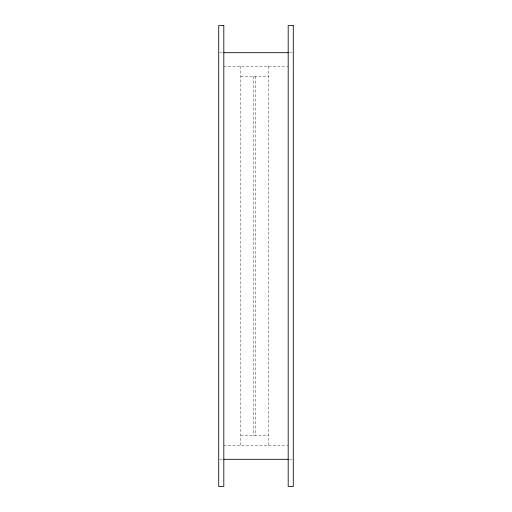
<?xml version="1.0" encoding="UTF-8"?>
<svg xmlns="http://www.w3.org/2000/svg" width="512" height="512" viewBox="0 0 512 512"><rect width="100%" height="100%" fill="white"/><g stroke="black" fill="none" stroke-linecap="round" stroke-linejoin="round"><path stroke-width="0.38" stroke-dasharray="2.56 1.92" d="M219.456 52.704L222.362 52.704M289.638 52.704L293.274 52.704M223.814 66.259L288.186 66.259M240.755 76.422L268.704 76.422M240.755 435.578L268.704 435.578M223.814 445.741L288.186 445.741M219.456 459.296L222.362 459.296M289.638 459.296L293.274 459.296M268.704 66.259L268.704 445.741M255.578 76.422L255.578 435.578M253.459 76.422L253.459 435.578M240.755 66.259L240.755 445.741"/><path stroke-width="0.77" d="M223.814 52.704L288.186 52.704M223.814 459.296L288.186 459.296M223.814 25.6L218.726 25.6L218.726 486.4L223.814 486.4L223.814 25.6M293.274 25.6L288.186 25.6L288.186 486.4L293.274 486.4L293.274 25.6"/></g></svg>
